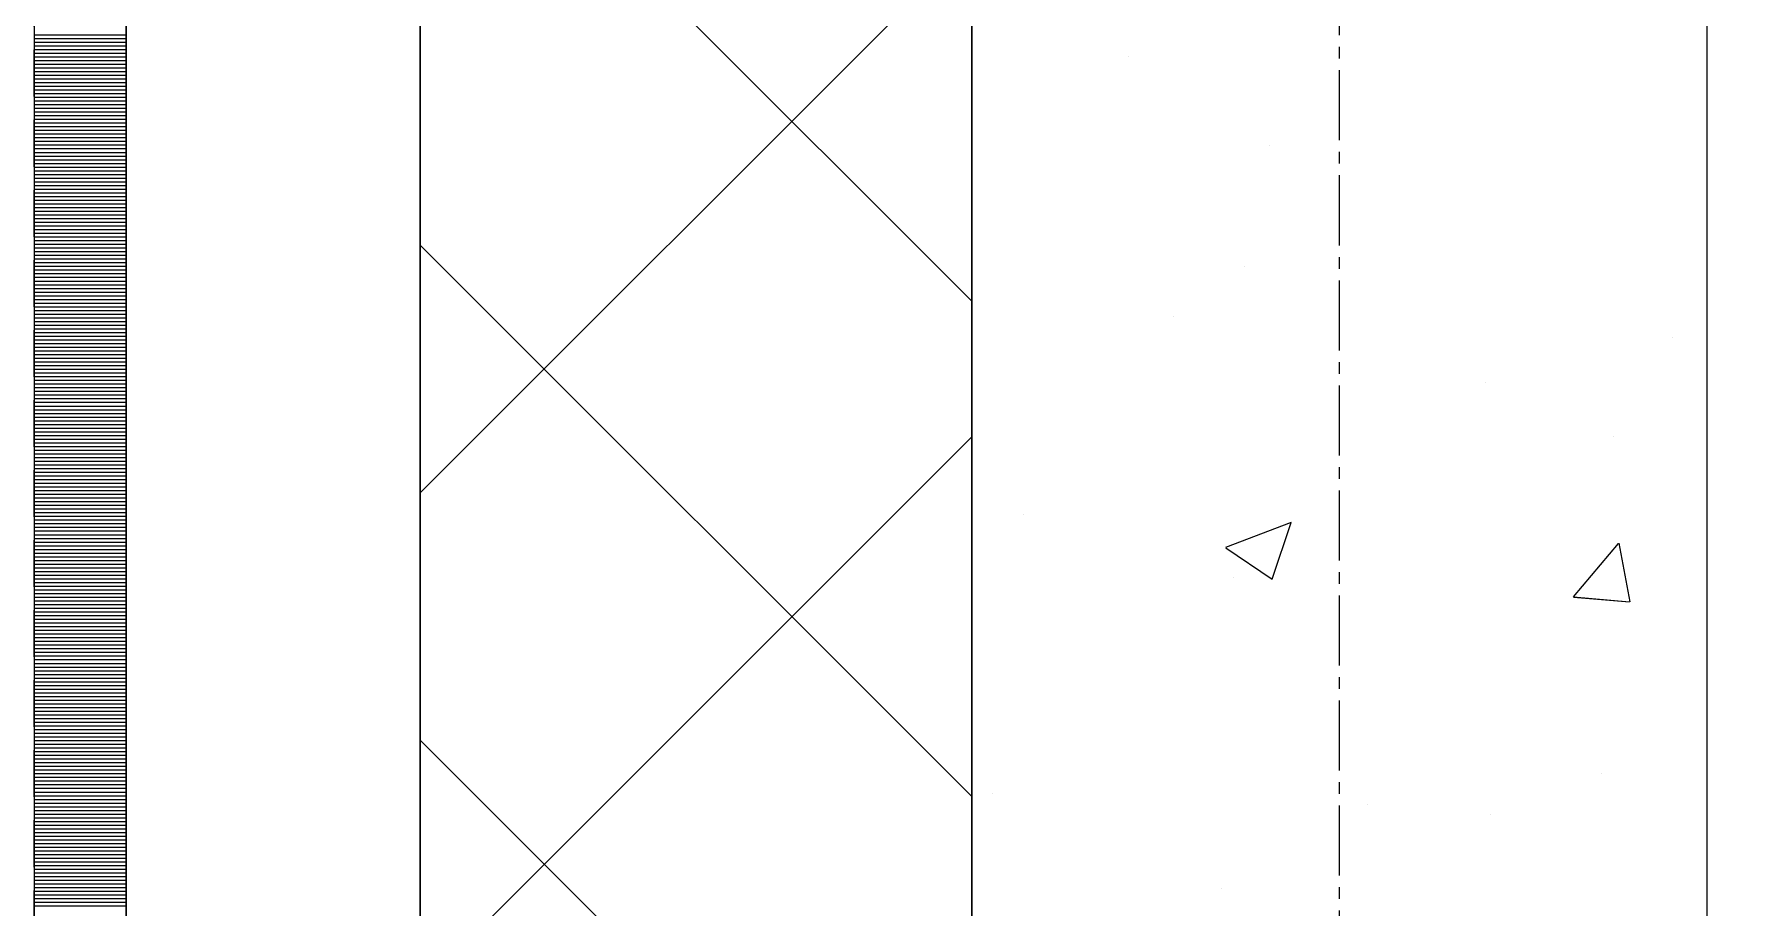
# Model space of a CAD drawing. Header units: millimetres. Extents: x 470010 to 1231400, y -134005 to 421770.
# Drawn here: x 672518.6 to 672983.6, y -54055 to -53817.4 of the extents above; entities that cross this region are included whole.
import ezdxf
from ezdxf.enums import TextEntityAlignment as Align

# ---------------------------------------------------------------- set-up
doc = ezdxf.new("R2010")
doc.units = ezdxf.units.MM
doc.linetypes.add('CENTER2', pattern=[28.575, 19.05, -3.175, 3.175, -3.175])
doc.linetypes.add('DASHED', pattern=[19.05, 12.7, -6.35])
doc.layers.get('Defpoints').update_dxf_attribs({"color": 140})
doc.layers.add('АР_Делит', color=120, linetype='Continuous', lineweight=0, plot=False)
for name, color, linetype, lineweight in [('АР_Стены ПЕНОблок', 52, 'Continuous', 20), ('АР_Тонкая', 254, 'Continuous', 5), ('АР_Утеплитель', 31, 'Continuous', 0), ('АР_Штриховка', 8, 'Continuous', 0)]:
    doc.layers.add(name, color=color, linetype=linetype, lineweight=lineweight)
doc.layers.add('РД_Оси_100', color=7, linetype='Continuous', lineweight=0, true_color=0x525252)
doc.styles.add('style1', font='ARIALN.TTF')

# ---------------------------------------------------------------- blocks, each defined once
blk = doc.blocks.new('СОШ_2200_АР_ОСИ_М100_28.05.24')
at = {"layer": 'АР_Делит', "color": 251, "linetype": 'DASHED', "true_color": 0x636466}
blk.add_lwpolyline([(114955, 135155), (114955, -355), (93595.036, -355), (93595.036, 13855), (94145, 13855), (94145, 68320), (66055, 68320), (66055, 13857.73), (83455, 13857.73), (83455, -355), (45245, -355), (45245, 13145), (44695, 13145), (44695, 26755), (45245, 26755), (45245, 68320), (20455, 68320), (20455, 26755), (27955, 26755), (27955, 13145), (-355, 13145), (-355, 100855)], dxfattribs=at)
at = {"layer": 'РД_Оси_100', "color": 251, "linetype": 'CENTER2', "true_color": 0x636466}
blk.add_line((0, -6155), (0, 139938.679), dxfattribs=at)
blk = doc.blocks.new('A$C9108343f')
at = {"layer": 'АР_Стены ПЕНОблок', "color": 18, "linetype": 'Continuous', "lineweight": 20, "true_color": 0x000000}
for p, q in [((7054.96, 97555), (7054.96, 21355)), ((7254.96, 21355), (7254.96, 97555))]:
    blk.add_line(p, q, dxfattribs=at)
at = {"layer": 'АР_Тонкая', "color": 18, "linetype": 'Continuous', "lineweight": 5, "true_color": 0x000000}
for p, q in [((6799.96, 97555), (6799.96, 21355)), ((6824.96, 97555), (6824.96, 21355)), ((6824.96, 21355), (6824.96, 97555)), ((6904.96, 21355), (6904.96, 97555))]:
    blk.add_line(p, q, dxfattribs=at)
at = {"layer": 'АР_Утеплитель', "color": 18, "linetype": 'Continuous', "lineweight": 0, "true_color": 0x000000}
for p, q in [((6904.96, 97555), (6904.96, 21355)), ((7054.96, 21355), (7054.96, 97555))]:
    blk.add_line(p, q, dxfattribs=at)
at = {"layer": 'АР_Штриховка', "color": 18, "linetype": 'Continuous', "lineweight": 0, "true_color": 0x000000}
for p, q in [((7054.96, 46476.24), (6904.96, 46626.24)), ((6904.96, 46424.11), (7054.96, 46574.11)), ((6799.96, 46548.75), (6824.96, 46548.75)), ((6799.96, 46547.75), (6824.96, 46547.75)), ((6799.96, 46546.75), (6824.96, 46546.75)), ((6799.96, 46545.75), (6824.96, 46545.75)), ((6799.96, 46544.75), (6824.96, 46544.75)), ((6799.96, 46543.75), (6824.96, 46543.75)), ((6799.96, 46542.75), (6824.96, 46542.75)), ((6799.96, 46541.75), (6824.96, 46541.75)), ((7097.64, 46542.92), (7097.64, 46542.92)), ((6799.96, 46540.75), (6824.96, 46540.75)), ((6799.96, 46539.75), (6824.96, 46539.75)), ((6799.96, 46538.75), (6824.96, 46538.75)), ((6799.96, 46537.75), (6824.96, 46537.75)), ((6799.96, 46536.75), (6824.96, 46536.75)), ((6799.96, 46535.75), (6824.96, 46535.75)), ((6799.96, 46534.75), (6824.96, 46534.75)), ((6799.96, 46533.75), (6824.96, 46533.75)), ((6799.96, 46532.75), (6824.96, 46532.75)), ((6799.96, 46531.75), (6824.96, 46531.75)), ((6799.96, 46530.75), (6824.96, 46530.75)), ((6799.96, 46529.75), (6824.96, 46529.75)), ((6799.96, 46528.75), (6824.96, 46528.75)), ((6799.96, 46527.75), (6824.96, 46527.75)), ((6799.96, 46526.75), (6824.96, 46526.75)), ((6799.96, 46525.75), (6824.96, 46525.75)), ((6799.96, 46524.75), (6824.96, 46524.75)), ((6799.96, 46523.75), (6824.96, 46523.75)), ((6799.96, 46522.75), (6824.96, 46522.75)), ((6799.96, 46521.75), (6824.96, 46521.75)), ((6799.96, 46520.75), (6824.96, 46520.75)), ((6799.96, 46519.75), (6824.96, 46519.75)), ((6799.96, 46518.75), (6824.96, 46518.75)), ((7135.87, 46518.54), (7135.87, 46518.54)), ((6799.96, 46517.75), (6824.96, 46517.75)), ((6799.96, 46516.75), (6824.96, 46516.75)), ((6799.96, 46515.75), (6824.96, 46515.75)), ((6799.96, 46514.75), (6824.96, 46514.75)), ((6799.96, 46513.75), (6824.96, 46513.75)), ((6799.96, 46512.75), (6824.96, 46512.75)), ((6799.96, 46511.75), (6824.96, 46511.75)), ((6799.96, 46510.75), (6824.96, 46510.75)), ((6799.96, 46509.75), (6824.96, 46509.75)), ((6799.96, 46508.75), (6824.96, 46508.75)), ((6799.96, 46507.75), (6824.96, 46507.75)), ((6799.96, 46506.75), (6824.96, 46506.75)), ((6799.96, 46505.75), (6824.96, 46505.75)), ((6799.96, 46504.75), (6824.96, 46504.75)), ((6799.96, 46503.75), (6824.96, 46503.75)), ((6799.96, 46502.75), (6824.96, 46502.75)), ((6799.96, 46501.75), (6824.96, 46501.75)), ((6799.96, 46500.75), (6824.96, 46500.75)), ((6799.96, 46499.75), (6824.96, 46499.75)), ((6799.96, 46498.75), (6824.96, 46498.75)), ((6799.96, 46497.75), (6824.96, 46497.75)), ((6799.96, 46496.75), (6824.96, 46496.75)), ((6799.96, 46495.75), (6824.96, 46495.75)), ((6799.96, 46494.75), (6824.96, 46494.75)), ((6799.96, 46493.75), (6824.96, 46493.75)), ((6799.96, 46492.75), (6824.96, 46492.75)), ((6799.96, 46491.75), (6824.96, 46491.75)), ((6799.96, 46490.75), (6824.96, 46490.75)), ((7054.96, 46341.54), (6904.96, 46491.54)), ((6799.96, 46489.75), (6824.96, 46489.75)), ((6799.96, 46488.75), (6824.96, 46488.75)), ((6799.96, 46487.75), (6824.96, 46487.75)), ((6799.96, 46486.75), (6824.96, 46486.75)), ((6799.96, 46485.75), (6824.96, 46485.75)), ((6799.96, 46484.75), (6824.96, 46484.75)), ((6799.96, 46483.75), (6824.96, 46483.75)), ((6799.96, 46482.75), (6824.96, 46482.75)), ((6799.96, 46481.75), (6824.96, 46481.75)), ((7129.14, 46485.67), (7129.14, 46485.67)), ((6799.96, 46480.75), (6824.96, 46480.75)), ((6799.96, 46479.75), (6824.96, 46479.75)), ((6799.96, 46478.75), (6824.96, 46478.75)), ((6799.96, 46477.75), (6824.96, 46477.75)), ((6799.96, 46476.75), (6824.96, 46476.75)), ((6799.96, 46475.75), (6824.96, 46475.75)), ((6799.96, 46474.75), (6824.96, 46474.75)), ((6799.96, 46473.75), (6824.96, 46473.75)), ((6799.96, 46472.75), (6824.96, 46472.75)), ((7109.94, 46472.11), (7109.94, 46472.11)), ((6799.96, 46471.75), (6824.96, 46471.75)), ((6799.96, 46470.75), (6824.96, 46470.75)), ((6799.96, 46469.75), (6824.96, 46469.75)), ((6799.96, 46468.75), (6824.96, 46468.75)), ((6799.96, 46467.75), (6824.96, 46467.75)), ((6799.96, 46466.75), (6824.96, 46466.75)), ((6799.96, 46465.75), (6824.96, 46465.75)), ((6799.96, 46464.75), (6824.96, 46464.75)), ((6799.96, 46463.75), (6824.96, 46463.75)), ((6799.96, 46462.75), (6824.96, 46462.75)), ((7245.53, 46466.38), (7245.53, 46466.38)), ((6799.96, 46461.75), (6824.96, 46461.75)), ((6799.96, 46460.75), (6824.96, 46460.75)), ((6799.96, 46459.75), (6824.96, 46459.75)), ((6799.96, 46458.75), (6824.96, 46458.75)), ((6799.96, 46457.75), (6824.96, 46457.75)), ((6799.96, 46456.75), (6824.96, 46456.75)), ((6799.96, 46455.75), (6824.96, 46455.75)), ((6799.96, 46454.75), (6824.96, 46454.75)), ((6799.96, 46453.75), (6824.96, 46453.75)), ((7194.64, 46454.03), (7194.64, 46454.03)), ((6799.96, 46452.75), (6824.96, 46452.75)), ((6799.96, 46451.75), (6824.96, 46451.75)), ((6799.96, 46450.75), (6824.96, 46450.75)), ((6799.96, 46449.75), (6824.96, 46449.75)), ((6799.96, 46448.75), (6824.96, 46448.75)), ((6799.96, 46447.75), (6824.96, 46447.75)), ((6799.96, 46446.75), (6824.96, 46446.75)), ((6799.96, 46445.75), (6824.96, 46445.75)), ((6799.96, 46444.75), (6824.96, 46444.75)), ((6799.96, 46443.75), (6824.96, 46443.75)), ((6799.96, 46442.75), (6824.96, 46442.75)), ((6799.96, 46441.75), (6824.96, 46441.75)), ((6799.96, 46440.75), (6824.96, 46440.75)), ((6799.96, 46439.75), (6824.96, 46439.75)), ((6904.96, 46289.4), (7054.96, 46439.4)), ((7229.46, 46439.48), (7229.46, 46439.48)), ((6799.96, 46438.75), (6824.96, 46438.75)), ((6799.96, 46437.75), (6824.96, 46437.75)), ((6799.96, 46436.75), (6824.96, 46436.75)), ((6799.96, 46435.75), (6824.96, 46435.75)), ((6799.96, 46434.75), (6824.96, 46434.75)), ((6799.96, 46433.75), (6824.96, 46433.75)), ((6799.96, 46432.75), (6824.96, 46432.75)), ((6799.96, 46431.75), (6824.96, 46431.75)), ((6799.96, 46430.75), (6824.96, 46430.75)), ((6799.96, 46429.75), (6824.96, 46429.75)), ((6799.96, 46428.75), (6824.96, 46428.75)), ((6799.96, 46427.75), (6824.96, 46427.75)), ((6799.96, 46426.75), (6824.96, 46426.75)), ((6799.96, 46425.75), (6824.96, 46425.75)), ((6799.96, 46424.75), (6824.96, 46424.75)), ((6799.96, 46423.75), (6824.96, 46423.75)), ((6799.96, 46422.75), (6824.96, 46422.75)), ((6799.96, 46421.75), (6824.96, 46421.75)), ((6799.96, 46420.75), (6824.96, 46420.75)), ((6799.96, 46419.75), (6824.96, 46419.75)), ((6799.96, 46418.75), (6824.96, 46418.75)), ((6799.96, 46417.75), (6824.96, 46417.75)), ((6799.96, 46416.75), (6824.96, 46416.75)), ((7069.05, 46418.36), (7069.05, 46418.36)), ((7124.11, 46409.35), (7141.9, 46416.17)), ((6799.96, 46415.75), (6824.96, 46415.75)), ((6799.96, 46414.75), (6824.96, 46414.75)), ((6799.96, 46413.75), (6824.96, 46413.75)), ((6799.96, 46412.75), (6824.96, 46412.75)), ((6799.96, 46411.75), (6824.96, 46411.75)), ((7136.7, 46400.68), (7141.85, 46416.03)), ((6799.96, 46410.75), (6824.96, 46410.75)), ((6799.96, 46409.75), (6824.96, 46409.75)), ((6799.96, 46408.75), (6824.96, 46408.75)), ((6799.96, 46407.75), (6824.96, 46407.75)), ((7124.05, 46409.21), (7136.69, 46400.69)), ((7218.65, 46395.8), (7230.9, 46410.39)), ((7234.02, 46394.5), (7231.08, 46410.42)), ((6799.96, 46406.75), (6824.96, 46406.75)), ((6799.96, 46405.75), (6824.96, 46405.75)), ((6799.96, 46404.75), (6824.96, 46404.75)), ((6799.96, 46403.75), (6824.96, 46403.75)), ((6799.96, 46402.75), (6824.96, 46402.75)), ((6799.96, 46401.75), (6824.96, 46401.75)), ((6799.96, 46400.75), (6824.96, 46400.75)), ((6799.96, 46399.75), (6824.96, 46399.75)), ((6799.96, 46398.75), (6824.96, 46398.75)), ((6799.96, 46397.75), (6824.96, 46397.75)), ((7126.05, 46401.11), (7126.05, 46401.11)), ((6799.96, 46396.75), (6824.96, 46396.75)), ((6799.96, 46395.75), (6824.96, 46395.75)), ((6799.96, 46394.75), (6824.96, 46394.75)), ((6799.96, 46393.75), (6824.96, 46393.75)), ((7218.65, 46395.8), (7233.84, 46394.47)), ((6799.96, 46392.75), (6824.96, 46392.75)), ((6799.96, 46391.75), (6824.96, 46391.75)), ((6799.96, 46390.75), (6824.96, 46390.75)), ((6799.96, 46389.75), (6824.96, 46389.75)), ((6799.96, 46388.75), (6824.96, 46388.75)), ((6799.96, 46387.75), (6824.96, 46387.75)), ((6799.96, 46386.75), (6824.96, 46386.75)), ((6799.96, 46385.75), (6824.96, 46385.75)), ((6799.96, 46384.75), (6824.96, 46384.75)), ((6799.96, 46383.75), (6824.96, 46383.75)), ((6799.96, 46382.75), (6824.96, 46382.75)), ((6799.96, 46381.75), (6824.96, 46381.75)), ((6799.96, 46380.75), (6824.96, 46380.75)), ((6799.96, 46379.75), (6824.96, 46379.75)), ((6799.96, 46378.75), (6824.96, 46378.75)), ((6799.96, 46377.75), (6824.96, 46377.75)), ((6799.96, 46376.75), (6824.96, 46376.75)), ((6799.96, 46375.75), (6824.96, 46375.75)), ((6799.96, 46374.75), (6824.96, 46374.75)), ((6799.96, 46373.75), (6824.96, 46373.75)), ((6799.96, 46372.75), (6824.96, 46372.75)), ((6799.96, 46371.75), (6824.96, 46371.75)), ((6799.96, 46370.75), (6824.96, 46370.75)), ((6799.96, 46369.75), (6824.96, 46369.75)), ((6799.96, 46368.75), (6824.96, 46368.75)), ((6799.96, 46367.75), (6824.96, 46367.75)), ((6799.96, 46366.75), (6824.96, 46366.75)), ((6799.96, 46365.75), (6824.96, 46365.75)), ((6799.96, 46364.75), (6824.96, 46364.75)), ((6799.96, 46363.75), (6824.96, 46363.75)), ((6799.96, 46362.75), (6824.96, 46362.75)), ((6799.96, 46361.75), (6824.96, 46361.75)), ((6799.96, 46360.75), (6824.96, 46360.75)), ((6799.96, 46359.75), (6824.96, 46359.75)), ((6799.96, 46358.75), (6824.96, 46358.75)), ((6799.96, 46357.75), (6824.96, 46357.75)), ((6799.96, 46356.75), (6824.96, 46356.75)), ((6799.96, 46355.75), (6824.96, 46355.75)), ((7054.96, 46206.84), (6904.96, 46356.84)), ((6799.96, 46354.75), (6824.96, 46354.75)), ((6799.96, 46353.75), (6824.96, 46353.75)), ((6799.96, 46352.75), (6824.96, 46352.75)), ((6799.96, 46351.75), (6824.96, 46351.75)), ((6799.96, 46350.75), (6824.96, 46350.75)), ((6799.96, 46349.75), (6824.96, 46349.75)), ((6799.96, 46348.75), (6824.96, 46348.75)), ((6799.96, 46347.75), (6824.96, 46347.75)), ((6799.96, 46346.75), (6824.96, 46346.75)), ((7226.23, 46347.67), (7226.23, 46347.67)), ((6799.96, 46345.75), (6824.96, 46345.75)), ((6799.96, 46344.75), (6824.96, 46344.75)), ((6799.96, 46343.75), (6824.96, 46343.75)), ((6799.96, 46342.75), (6824.96, 46342.75)), ((6799.96, 46341.75), (6824.96, 46341.75)), ((7060.48, 46342.32), (7060.48, 46342.32)), ((6799.96, 46340.75), (6824.96, 46340.75)), ((6799.96, 46339.75), (6824.96, 46339.75)), ((6799.96, 46338.75), (6824.96, 46338.75)), ((6799.96, 46337.75), (6824.96, 46337.75)), ((7162.64, 46339.3), (7162.64, 46339.3)), ((6799.96, 46336.75), (6824.96, 46336.75)), ((6799.96, 46335.75), (6824.96, 46335.75)), ((6799.96, 46334.75), (6824.96, 46334.75)), ((6799.96, 46333.75), (6824.96, 46333.75)), ((6799.96, 46332.75), (6824.96, 46332.75)), ((7196.07, 46336.59), (7196.07, 46336.59)), ((7254.88, 46335.6), (7254.88, 46335.6)), ((6799.96, 46331.75), (6824.96, 46331.75)), ((6799.96, 46330.75), (6824.96, 46330.75)), ((6799.96, 46329.75), (6824.96, 46329.75)), ((6799.96, 46328.75), (6824.96, 46328.75)), ((6799.96, 46327.75), (6824.96, 46327.75)), ((6799.96, 46326.75), (6824.96, 46326.75)), ((6799.96, 46325.75), (6824.96, 46325.75)), ((6799.96, 46324.75), (6824.96, 46324.75)), ((6799.96, 46323.75), (6824.96, 46323.75)), ((6799.96, 46322.75), (6824.96, 46322.75)), ((6799.96, 46321.75), (6824.96, 46321.75)), ((6799.96, 46320.75), (6824.96, 46320.75)), ((6799.96, 46319.75), (6824.96, 46319.75)), ((6799.96, 46318.75), (6824.96, 46318.75)), ((6799.96, 46317.75), (6824.96, 46317.75)), ((6799.96, 46316.75), (6824.96, 46316.75)), ((6799.96, 46315.75), (6824.96, 46315.75)), ((6799.96, 46314.75), (6824.96, 46314.75)), ((7122.96, 46316.56), (7122.96, 46316.56)), ((6799.96, 46313.75), (6824.96, 46313.75)), ((6799.96, 46312.75), (6824.96, 46312.75)), ((6799.96, 46311.75), (6824.96, 46311.75))]:
    blk.add_line(p, q, dxfattribs=at)
at = {"layer": 'РД_Оси_100'}
blk.add_blockref('СОШ_2200_АР_ОСИ_М100_28.05.24', (7154.96, 6755), dxfattribs=at)
at = {"layer": 'Defpoints', "color": 18, "true_color": 0x000000, "style": 'style1'}
for p in [(143949.34, 316089.12), (143974.98, 281639.5), (143890.4, 273244.71), (143839.99, 264276.81), (143967.75, 254892.38), (12251.96, 104178.14), (12382.58, 96023.14)]:
    blk.add_attdef('АР-ПОМЕЩЕНИЕ:НАИМЕНОВАНИЕ', text='', height=100, dxfattribs=at).set_placement(p, align=Align.MIDDLE)
at = {"layer": 'Defpoints', "color": 18, "true_color": 0x000000, "style": 'style1', "flags": 8}
for p in [(143951.3, 279099.09), (143848.34, 269251.11), (143875.33, 260094.25), (144049.74, 250824.7), (163419.28, 238153.36), (155897.46, 237965.97), (183037.2, 237965.97), (143342.94, 237876.19)]:
    blk.add_attdef('АР-ПОМЕЩЕНИЕ:НАИМЕНОВАНИЕ', text='', height=100, dxfattribs=at).set_placement(p, align=Align.MIDDLE)

msp = doc.modelspace()

# ---------------------------------------------------------------- linework, layer by layer
at = {"layer": 'АР_Стены ПЕНОблок', "color": 18, "linetype": 'Continuous', "lineweight": 20, "true_color": 0x000000}
for p, q in [((672773.57, -2811.242), (672773.57, -79011.242)), ((672973.57, -79011.242), (672973.57, -2811.242))]:
    msp.add_line(p, q, dxfattribs=at)
at = {"layer": 'АР_Тонкая', "color": 18, "linetype": 'Continuous', "lineweight": 5, "true_color": 0x000000}
for p, q in [((672518.57, -2811.242), (672518.57, -79011.242)), ((672543.57, -2811.242), (672543.57, -79011.242)), ((672543.57, -79011.242), (672543.57, -2811.242)), ((672623.57, -79011.242), (672623.57, -2811.242))]:
    msp.add_line(p, q, dxfattribs=at)
at = {"layer": 'АР_Утеплитель', "color": 18, "linetype": 'Continuous', "lineweight": 0, "true_color": 0x000000}
for p, q in [((672623.57, -2811.242), (672623.57, -79011.242)), ((672773.57, -79011.242), (672773.57, -2811.242))]:
    msp.add_line(p, q, dxfattribs=at)
at = {"layer": 'АР_Штриховка', "color": 18, "linetype": 'Continuous', "lineweight": 0, "true_color": 0x000000}
for p, q in [((672773.57, -53889.998), (672623.57, -53739.998)), ((672623.57, -53942.135), (672773.57, -53792.135)), ((672518.57, -53817.492), (672543.57, -53817.492)), ((672518.57, -53818.492), (672543.57, -53818.492)), ((672518.57, -53819.492), (672543.57, -53819.492)), ((672518.57, -53820.492), (672543.57, -53820.492)), ((672518.57, -53821.492), (672543.57, -53821.492)), ((672518.57, -53822.492), (672543.57, -53822.492)), ((672518.57, -53823.492), (672543.57, -53823.492)), ((672518.57, -53824.492), (672543.57, -53824.492)), ((672518.57, -53825.492), (672543.57, -53825.492)), ((672518.57, -53826.492), (672543.57, -53826.492)), ((672518.57, -53827.492), (672543.57, -53827.492)), ((672518.57, -53828.492), (672543.57, -53828.492)), ((672518.57, -53829.492), (672543.57, -53829.492)), ((672518.57, -53830.492), (672543.57, -53830.492)), ((672518.57, -53831.492), (672543.57, -53831.492)), ((672518.57, -53832.492), (672543.57, -53832.492)), ((672518.57, -53833.492), (672543.57, -53833.492)), ((672518.57, -53834.492), (672543.57, -53834.492)), ((672518.57, -53835.492), (672543.57, -53835.492)), ((672518.57, -53836.492), (672543.57, -53836.492)), ((672518.57, -53837.492), (672543.57, -53837.492)), ((672518.57, -53838.492), (672543.57, -53838.492)), ((672518.57, -53839.492), (672543.57, -53839.492)), ((672518.57, -53840.492), (672543.57, -53840.492)), ((672518.57, -53841.492), (672543.57, -53841.492)), ((672518.57, -53842.492), (672543.57, -53842.492)), ((672518.57, -53843.492), (672543.57, -53843.492)), ((672518.57, -53844.492), (672543.57, -53844.492)), ((672518.57, -53845.492), (672543.57, -53845.492)), ((672518.57, -53846.492), (672543.57, -53846.492)), ((672518.57, -53847.492), (672543.57, -53847.492)), ((672518.57, -53848.492), (672543.57, -53848.492)), ((672518.57, -53849.492), (672543.57, -53849.492)), ((672518.57, -53850.492), (672543.57, -53850.492)), ((672518.57, -53851.492), (672543.57, -53851.492)), ((672518.57, -53852.492), (672543.57, -53852.492)), ((672518.57, -53853.492), (672543.57, -53853.492)), ((672518.57, -53854.492), (672543.57, -53854.492)), ((672518.57, -53855.492), (672543.57, -53855.492)), ((672518.57, -53856.492), (672543.57, -53856.492)), ((672518.57, -53857.492), (672543.57, -53857.492)), ((672518.57, -53858.492), (672543.57, -53858.492)), ((672518.57, -53859.492), (672543.57, -53859.492)), ((672518.57, -53860.492), (672543.57, -53860.492)), ((672518.57, -53861.492), (672543.57, -53861.492)), ((672518.57, -53862.492), (672543.57, -53862.492)), ((672518.57, -53863.492), (672543.57, -53863.492)), ((672518.57, -53864.492), (672543.57, -53864.492)), ((672518.57, -53865.492), (672543.57, -53865.492)), ((672518.57, -53866.492), (672543.57, -53866.492)), ((672518.57, -53867.492), (672543.57, -53867.492)), ((672518.57, -53868.492), (672543.57, -53868.492)), ((672518.57, -53869.492), (672543.57, -53869.492)), ((672518.57, -53870.492), (672543.57, -53870.492)), ((672518.57, -53871.492), (672543.57, -53871.492)), ((672518.57, -53872.492), (672543.57, -53872.492)), ((672518.57, -53873.492), (672543.57, -53873.492)), ((672518.57, -53874.492), (672543.57, -53874.492)), ((672518.57, -53875.492), (672543.57, -53875.492)), ((672518.57, -53876.492), (672543.57, -53876.492)), ((672518.57, -53877.492), (672543.57, -53877.492)), ((672518.57, -53878.492), (672543.57, -53878.492)), ((672773.57, -54024.702), (672623.57, -53874.702)), ((672518.57, -53879.492), (672543.57, -53879.492)), ((672518.57, -53880.492), (672543.57, -53880.492)), ((672518.57, -53881.492), (672543.57, -53881.492)), ((672518.57, -53882.492), (672543.57, -53882.492)), ((672518.57, -53883.492), (672543.57, -53883.492)), ((672518.57, -53884.492), (672543.57, -53884.492)), ((672518.57, -53885.492), (672543.57, -53885.492)), ((672518.57, -53886.492), (672543.57, -53886.492)), ((672518.57, -53887.492), (672543.57, -53887.492)), ((672518.57, -53888.492), (672543.57, -53888.492)), ((672518.57, -53889.492), (672543.57, -53889.492)), ((672518.57, -53890.492), (672543.57, -53890.492)), ((672518.57, -53891.492), (672543.57, -53891.492)), ((672518.57, -53892.492), (672543.57, -53892.492)), ((672518.57, -53893.492), (672543.57, -53893.492)), ((672518.57, -53894.492), (672543.57, -53894.492)), ((672518.57, -53895.492), (672543.57, -53895.492)), ((672518.57, -53896.492), (672543.57, -53896.492)), ((672518.57, -53897.492), (672543.57, -53897.492)), ((672518.57, -53898.492), (672543.57, -53898.492)), ((672518.57, -53899.492), (672543.57, -53899.492)), ((672518.57, -53900.492), (672543.57, -53900.492)), ((672518.57, -53901.492), (672543.57, -53901.492)), ((672518.57, -53902.492), (672543.57, -53902.492)), ((672518.57, -53903.492), (672543.57, -53903.492)), ((672518.57, -53904.492), (672543.57, -53904.492)), ((672518.57, -53905.492), (672543.57, -53905.492)), ((672518.57, -53906.492), (672543.57, -53906.492)), ((672518.57, -53907.492), (672543.57, -53907.492)), ((672518.57, -53908.492), (672543.57, -53908.492)), ((672518.57, -53909.492), (672543.57, -53909.492)), ((672518.57, -53910.492), (672543.57, -53910.492)), ((672518.57, -53911.492), (672543.57, -53911.492)), ((672518.57, -53912.492), (672543.57, -53912.492)), ((672518.57, -53913.492), (672543.57, -53913.492)), ((672518.57, -53914.492), (672543.57, -53914.492)), ((672518.57, -53915.492), (672543.57, -53915.492)), ((672518.57, -53916.492), (672543.57, -53916.492)), ((672518.57, -53917.492), (672543.57, -53917.492)), ((672518.57, -53918.492), (672543.57, -53918.492)), ((672518.57, -53919.492), (672543.57, -53919.492)), ((672518.57, -53920.492), (672543.57, -53920.492)), ((672518.57, -53921.492), (672543.57, -53921.492)), ((672518.57, -53922.492), (672543.57, -53922.492)), ((672518.57, -53923.492), (672543.57, -53923.492)), ((672518.57, -53924.492), (672543.57, -53924.492)), ((672518.57, -53925.492), (672543.57, -53925.492)), ((672518.57, -53926.492), (672543.57, -53926.492)), ((672518.57, -53927.492), (672543.57, -53927.492)), ((672518.57, -53928.492), (672543.57, -53928.492)), ((672518.57, -53929.492), (672543.57, -53929.492)), ((672623.57, -54076.839), (672773.57, -53926.839)), ((672518.57, -53930.492), (672543.57, -53930.492)), ((672518.57, -53931.492), (672543.57, -53931.492)), ((672518.57, -53932.492), (672543.57, -53932.492)), ((672518.57, -53933.492), (672543.57, -53933.492)), ((672518.57, -53934.492), (672543.57, -53934.492)), ((672518.57, -53935.492), (672543.57, -53935.492)), ((672518.57, -53936.492), (672543.57, -53936.492)), ((672518.57, -53937.492), (672543.57, -53937.492)), ((672518.57, -53938.492), (672543.57, -53938.492)), ((672518.57, -53939.492), (672543.57, -53939.492)), ((672518.57, -53940.492), (672543.57, -53940.492)), ((672518.57, -53941.492), (672543.57, -53941.492)), ((672518.57, -53942.492), (672543.57, -53942.492)), ((672518.57, -53943.492), (672543.57, -53943.492)), ((672518.57, -53944.492), (672543.57, -53944.492)), ((672518.57, -53945.492), (672543.57, -53945.492)), ((672518.57, -53946.492), (672543.57, -53946.492)), ((672518.57, -53947.492), (672543.57, -53947.492)), ((672518.57, -53948.492), (672543.57, -53948.492)), ((672518.57, -53949.492), (672543.57, -53949.492)), ((672518.57, -53950.492), (672543.57, -53950.492)), ((672518.57, -53951.492), (672543.57, -53951.492)), ((672518.57, -53952.492), (672543.57, -53952.492)), ((672518.57, -53953.492), (672543.57, -53953.492)), ((672842.725, -53956.897), (672860.509, -53950.07)), ((672855.31, -53965.558), (672860.46, -53950.209)), ((672518.57, -53954.492), (672543.57, -53954.492)), ((672518.57, -53955.492), (672543.57, -53955.492)), ((672518.57, -53956.492), (672543.57, -53956.492)), ((672518.57, -53957.492), (672543.57, -53957.492)), ((672842.663, -53957.031), (672855.298, -53965.554)), ((672937.266, -53970.442), (672949.511, -53955.849)), ((672952.634, -53971.741), (672949.697, -53955.819)), ((672518.57, -53958.492), (672543.57, -53958.492)), ((672518.57, -53959.492), (672543.57, -53959.492)), ((672518.57, -53960.492), (672543.57, -53960.492)), ((672518.57, -53961.492), (672543.57, -53961.492)), ((672518.57, -53962.492), (672543.57, -53962.492)), ((672518.57, -53963.492), (672543.57, -53963.492)), ((672518.57, -53964.492), (672543.57, -53964.492)), ((672518.57, -53965.492), (672543.57, -53965.492)), ((672518.57, -53966.492), (672543.57, -53966.492)), ((672518.57, -53967.492), (672543.57, -53967.492)), ((672518.57, -53968.492), (672543.57, -53968.492)), ((672518.57, -53969.492), (672543.57, -53969.492)), ((672518.57, -53970.492), (672543.57, -53970.492)), ((672518.57, -53971.492), (672543.57, -53971.492)), ((672937.266, -53970.447), (672952.448, -53971.775)), ((672518.57, -53972.492), (672543.57, -53972.492)), ((672518.57, -53973.492), (672543.57, -53973.492)), ((672518.57, -53974.492), (672543.57, -53974.492)), ((672518.57, -53975.492), (672543.57, -53975.492)), ((672518.57, -53976.492), (672543.57, -53976.492)), ((672518.57, -53977.492), (672543.57, -53977.492)), ((672518.57, -53978.492), (672543.57, -53978.492)), ((672518.57, -53979.492), (672543.57, -53979.492)), ((672518.57, -53980.492), (672543.57, -53980.492)), ((672518.57, -53981.492), (672543.57, -53981.492)), ((672518.57, -53982.492), (672543.57, -53982.492)), ((672518.57, -53983.492), (672543.57, -53983.492)), ((672518.57, -53984.492), (672543.57, -53984.492)), ((672518.57, -53985.492), (672543.57, -53985.492)), ((672518.57, -53986.492), (672543.57, -53986.492)), ((672518.57, -53987.492), (672543.57, -53987.492)), ((672518.57, -53988.492), (672543.57, -53988.492)), ((672518.57, -53989.492), (672543.57, -53989.492)), ((672518.57, -53990.492), (672543.57, -53990.492)), ((672518.57, -53991.492), (672543.57, -53991.492)), ((672518.57, -53992.492), (672543.57, -53992.492)), ((672518.57, -53993.492), (672543.57, -53993.492)), ((672518.57, -53994.492), (672543.57, -53994.492)), ((672518.57, -53995.492), (672543.57, -53995.492)), ((672518.57, -53996.492), (672543.57, -53996.492)), ((672518.57, -53997.492), (672543.57, -53997.492)), ((672518.57, -53998.492), (672543.57, -53998.492)), ((672518.57, -53999.492), (672543.57, -53999.492)), ((672518.57, -54000.492), (672543.57, -54000.492)), ((672518.57, -54001.492), (672543.57, -54001.492)), ((672518.57, -54002.492), (672543.57, -54002.492)), ((672518.57, -54003.492), (672543.57, -54003.492)), ((672518.57, -54004.492), (672543.57, -54004.492)), ((672518.57, -54005.492), (672543.57, -54005.492)), ((672518.57, -54006.492), (672543.57, -54006.492)), ((672518.57, -54007.492), (672543.57, -54007.492)), ((672518.57, -54008.492), (672543.57, -54008.492)), ((672518.57, -54009.492), (672543.57, -54009.492)), ((672773.57, -54159.405), (672623.57, -54009.405)), ((672518.57, -54010.492), (672543.57, -54010.492)), ((672518.57, -54011.492), (672543.57, -54011.492)), ((672518.57, -54012.492), (672543.57, -54012.492)), ((672518.57, -54013.492), (672543.57, -54013.492)), ((672518.57, -54014.492), (672543.57, -54014.492)), ((672518.57, -54015.492), (672543.57, -54015.492)), ((672518.57, -54016.492), (672543.57, -54016.492)), ((672518.57, -54017.492), (672543.57, -54017.492)), ((672518.57, -54018.492), (672543.57, -54018.492)), ((672518.57, -54019.492), (672543.57, -54019.492)), ((672518.57, -54020.492), (672543.57, -54020.492)), ((672518.57, -54021.492), (672543.57, -54021.492)), ((672518.57, -54022.492), (672543.57, -54022.492)), ((672518.57, -54023.492), (672543.57, -54023.492)), ((672518.57, -54024.492), (672543.57, -54024.492)), ((672518.57, -54025.492), (672543.57, -54025.492)), ((672518.57, -54026.492), (672543.57, -54026.492)), ((672518.57, -54027.492), (672543.57, -54027.492)), ((672518.57, -54028.492), (672543.57, -54028.492)), ((672518.57, -54029.492), (672543.57, -54029.492)), ((672518.57, -54030.492), (672543.57, -54030.492)), ((672518.57, -54031.492), (672543.57, -54031.492)), ((672518.57, -54032.492), (672543.57, -54032.492)), ((672518.57, -54033.492), (672543.57, -54033.492)), ((672518.57, -54034.492), (672543.57, -54034.492)), ((672518.57, -54035.492), (672543.57, -54035.492)), ((672518.57, -54036.492), (672543.57, -54036.492)), ((672518.57, -54037.492), (672543.57, -54037.492)), ((672518.57, -54038.492), (672543.57, -54038.492)), ((672518.57, -54039.492), (672543.57, -54039.492)), ((672518.57, -54040.492), (672543.57, -54040.492)), ((672518.57, -54041.492), (672543.57, -54041.492)), ((672518.57, -54042.492), (672543.57, -54042.492)), ((672518.57, -54043.492), (672543.57, -54043.492)), ((672518.57, -54044.492), (672543.57, -54044.492)), ((672518.57, -54045.492), (672543.57, -54045.492)), ((672518.57, -54046.492), (672543.57, -54046.492)), ((672518.57, -54047.492), (672543.57, -54047.492)), ((672518.57, -54048.492), (672543.57, -54048.492)), ((672518.57, -54049.492), (672543.57, -54049.492)), ((672518.57, -54050.492), (672543.57, -54050.492)), ((672518.57, -54051.492), (672543.57, -54051.492)), ((672518.57, -54052.492), (672543.57, -54052.492)), ((672518.57, -54053.492), (672543.57, -54053.492)), ((672518.57, -54054.492), (672543.57, -54054.492))]:
    msp.add_line(p, q, dxfattribs=at)

# ---------------------------------------------------------------- block references
msp.add_blockref('A$C9108343f', (665718.612, -100366.242))
at = {"layer": 'РД_Оси_100'}
msp.add_blockref('СОШ_2200_АР_ОСИ_М100_28.05.24', (672873.57, -93611.242), dxfattribs=at)

doc.saveas('drawing.dxf')
